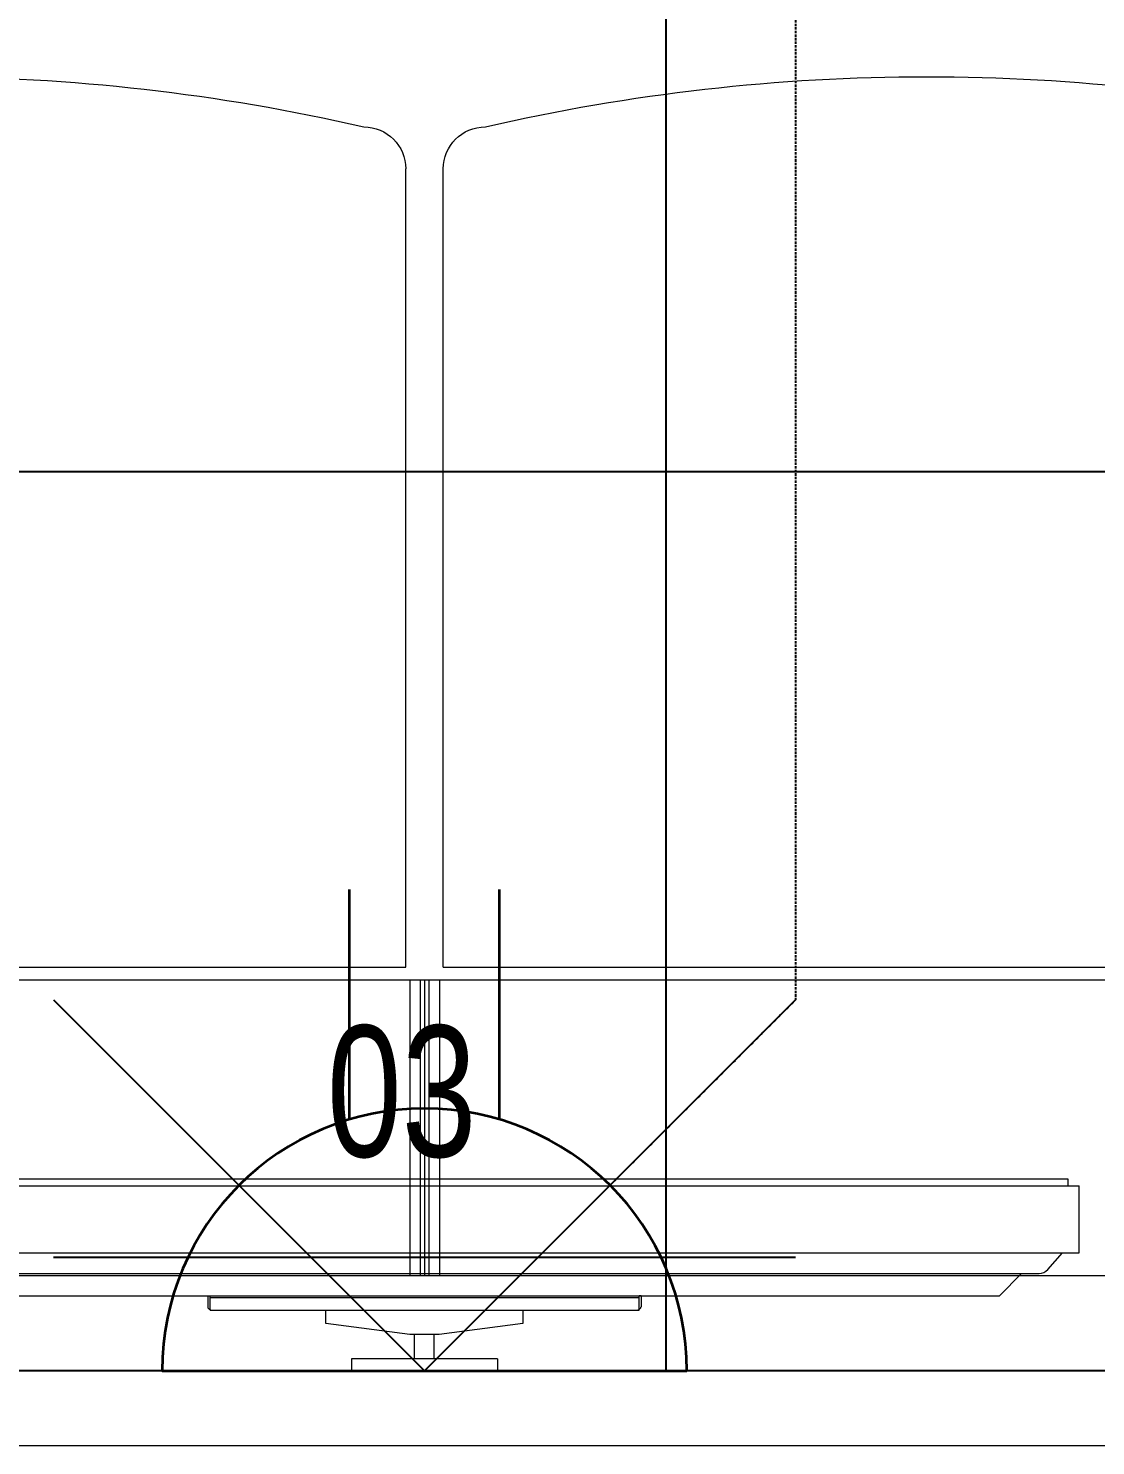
# Model space of a CAD drawing. Extents: x -12260 to 57327, y -29287 to 19916.
# Drawn here: x 10971 to 11683, y -860 to 86 of the extents above; entities that cross this region are included whole.
import ezdxf
from ezdxf.enums import TextEntityAlignment as Align

# ---------------------------------------------------------------- set-up
doc = ezdxf.new("R2010")
doc.units = 0
doc.header["$LTSCALE"] = 0.25
doc.linetypes.add('DASHDOT', pattern=[25.4, 12.7, -6.35, 0, -6.35])
doc.linetypes.add('HIDDEN', pattern=[9.525, 6.35, -3.175])
for name, color, linetype, lineweight in [('01-First Floor-FUR$0$72_EGR_EQP_TAG', 142, 'Continuous', 5), ('01-First Floor-FUR$0$Aluminum', 251, 'Continuous', 5), ('01-First Floor-FUR$0$LOADING', 253, 'Continuous', 5), ('01-First Floor-FUR$0$Walls', 251, 'Continuous', 5), ('E-LITE-CLNG-CNDT', 6, 'DASHDOT', 35), ('E-LITE-EXIT-NUMB', 6, 'Continuous', 25), ('E-POWR-FLOR-CNDT', 6, 'HIDDEN', 25), ('E-POWR-WALL @ 100', 4, 'Continuous', 35)]:
    doc.layers.add(name, color=color, linetype=linetype, lineweight=lineweight)
doc.layers.add('01-First Floor-FUR$0$FALSE CEILING', color=251, linetype='Continuous')
doc.layers.add('01-First Floor-FUR$0$TME-NON MEDICAL FURNITURE', color=242, linetype='Continuous')
doc.styles.add('01-First Floor-FUR$0$X3G_ENTITY_257CFD', font='swisscl.ttf', dxfattribs={"height": 200})
doc.styles.add('DC_SIMPLEX', font='SIMPLEX.shx', dxfattribs={"width": 0.7})

# ---------------------------------------------------------------- blocks, each defined once
blk = doc.blocks.new('01-First Floor-FUR$0$GF21008-P')
at = {"layer": '01-First Floor-FUR$0$LOADING'}
for p, q in [((-0.77088, 0), (0.79062, 0)), ((0, -0.1974), (0, 0)), ((0.00691, -0.1974), (0.00691, 0)), ((0.00987, -0.1974), (0.00987, 0)), ((0.01283, -0.1974), (0.01283, 0)), ((0.01974, -0.1974), (0.01974, 0)), ((-0.7767, -0.1974), (0.79645, -0.1974)), ((-0.61909, -0.20585), (-0.00261, -0.20585)), ((-0.00261, -0.20585), (-0.00261, -0.73852)), ((0.02235, -0.20585), (0.02235, -0.73852)), ((0.02235, -0.20585), (0.63897, -0.20585))]:
    blk.add_line(p, q, dxfattribs=at)
for centre, radius, start, end in [((-0.03068, -0.73852), 0.02807, 270, 0), ((0.05042, -0.73852), 0.02807, 180, 270), ((-0.32489, 0.50996), 1.31002, 257.02168, 282.97832), ((0.3447, 0.51055), 1.31061, 257.02456, 282.97544)]:
    blk.add_arc(centre, radius, start, end, dxfattribs=at)
blk = doc.blocks.new('01-First Floor-FUR$0$DM15862C-P')
at = {"lineweight": 0}
for p, q in [((-0.38346, 0), (-0.39826, -0.0149)), ((0.38346, 0), (-0.38346, 0)), ((0.38346, 0), (0.39826, -0.0149)), ((-0.41566, -0.01746), (-0.42555, -0.02872)), ((0.41004, -0.0149), (-0.40986, -0.0149)), ((0.41566, -0.01746), (0.42539, -0.02872)), ((-0.43669, -0.02872), (-0.43669, -0.0734)), ((0.43652, -0.02872), (-0.43669, -0.02872)), ((0.43652, -0.02872), (0.43652, -0.0734)), ((0.43652, -0.0734), (-0.43669, -0.0734)), ((-0.42913, -0.078), (-0.42913, -0.0734)), ((0.42896, -0.078), (0.42896, -0.0734)), ((0.42896, -0.078), (-0.42913, -0.078))]:
    blk.add_line(p, q, dxfattribs=at)
for points in [[(-0.40986, -0.0149), (-0.41208, -0.0149), (-0.41412, -0.01575), (-0.41566, -0.01746)], [(0.41566, -0.01746), (0.41412, -0.01575), (0.41209, -0.0149), (0.41004, -0.0149)]]:
    blk.add_open_spline(points, degree=3, dxfattribs=at)
blk = doc.blocks.new('01-First Floor-FUR$0$DM15863A-P')
at = {"color": 0, "lineweight": 0}
for p, q in [((-0.14448, 0.05), (-0.14448, 0.04272)), ((-0.14448, 0.05), (-0.14308, 0.05)), ((-0.14308, 0.05), (0.14308, 0.05)), ((-0.14308, 0.04076), (-0.14308, 0.05)), ((-0.14308, 0.04888), (0.14308, 0.04888)), ((0.14448, 0.05), (0.14308, 0.05)), ((0.14308, 0.04076), (0.14308, 0.05)), ((0.14448, 0.05), (0.14448, 0.04272)), ((-0.14308, 0.04076), (-0.14308, 0.04048)), ((-0.14308, 0.04048), (-0.14224, 0.04048)), ((-0.14224, 0.04048), (0.14308, 0.04048)), ((-0.0658, 0.03824), (-0.0658, 0.04048)), ((-0.0658, 0.03152), (-0.0658, 0.03824)), ((0.06552, 0.04048), (0.06552, 0.03824)), ((0.06552, 0.03824), (0.06552, 0.03152)), ((0.14308, 0.04048), (0.14224, 0.04048)), ((-0.0098, 0.02424), (-0.0658, 0.03152)), ((0.06552, 0.03152), (0.0098, 0.02424)), ((0.0098, 0.02424), (-0.0098, 0.02424)), ((-0.00672, 0.00784), (-0.00672, 0.02424)), ((0.00644, 0.00784), (0.00644, 0.02424)), ((0.04872, 0.00784), (-0.04872, 0.00784)), ((-0.04872, 0.00784), (-0.04872, 0)), ((0.04872, 0), (-0.04872, 0)), ((0.04872, 0.00784), (0.04872, 0))]:
    blk.add_line(p, q, dxfattribs=at)
for points in [[(-0.14448, 0.04272), (-0.14448, 0.04188), (-0.14336, 0.04076), (-0.14308, 0.04076)], [(0.14308, 0.04048), (0.14308, 0.04076), (0.1442, 0.04188), (0.1442, 0.04244), (0.14448, 0.04272)]]:
    blk.add_lwpolyline(points, dxfattribs=at)
blk = doc.blocks.new('01-First Floor-FUR$0$A$C37be4daf')
at = {"layer": '01-First Floor-FUR$0$Aluminum'}
for p, q in [((1391.01, 548.24), (241.01, 548.24)), ((1416.01, 498.24), (216.01, 498.24))]:
    blk.add_line(p, q, dxfattribs=at)
blk = doc.blocks.new('01-First Floor-FUR')
at = {"layer": '01-First Floor-FUR$0$FALSE CEILING', "linetype": 'Continuous'}
for p, q in [((11396.44, -810), (11396.44, 3760)), ((8907.86, -210), (13106, -210))]:
    blk.add_line(p, q, dxfattribs=at)
at = {"layer": '01-First Floor-FUR$0$FALSE CEILING'}
blk.add_lwpolyline([(9507.86, -810), (8396.44, 301.42), (8396.44, 3760), (13106, 3760), (13106, -810), (9507.86, -810)], dxfattribs=at)
at = {"layer": '01-First Floor-FUR$0$Walls'}
blk.add_line((13106, -810), (9507.86, -810), dxfattribs=at)
at = {"rotation": 180}
blk.add_blockref('01-First Floor-FUR$0$A$C37be4daf', (12122.94, -311.76, 0.1), dxfattribs=at)
at = {"layer": '01-First Floor-FUR$0$LOADING', "xscale": 1000, "yscale": 1000, "zscale": 1000, "rotation": 180}
blk.add_blockref('01-First Floor-FUR$0$DM15862C-P', (11235.31, -760, -0.1), dxfattribs=at)
at = {"layer": '01-First Floor-FUR$0$LOADING', "xscale": 1000, "yscale": 1000, "zscale": 1000}
blk.add_blockref('01-First Floor-FUR$0$DM15863A-P', (11235.31, -810, -0.1), dxfattribs=at)
at = {"layer": '01-First Floor-FUR$0$TME-NON MEDICAL FURNITURE', "xscale": -1000, "yscale": 1000, "zscale": 1000, "rotation": 180}
blk.add_blockref('01-First Floor-FUR$0$GF21008-P', (11225.44, -746.53, -0.1), dxfattribs=at)
at = {"layer": '01-First Floor-FUR$0$72_EGR_EQP_TAG', "insert": (11220.06, -579.7, -0.1), "char_height": 87.473, "attachment_point": 2, "style": '01-First Floor-FUR$0$X3G_ENTITY_257CFD'}
blk.add_mtext('03', dxfattribs=at)
blk = doc.blocks.new('*U22')
for p, q in [((1.6771, 0.5), (3.2113, 0.5)), ((1.6771, -0.5), (3.2113, -0.5))]:
    blk.add_line(p, q)
blk.add_lwpolyline([(0, -1.75, 1), (0, 1.75)], format="xyb", close=True)
at = {"layer": 'Defpoints'}
for p, q in [((2.4749, 2.4749), (0, 0)), ((0.7582, 2.4749), (0.7582, -2.4749)), ((2.4749, -2.4749), (0, 0))]:
    blk.add_line(p, q, dxfattribs=at)
at = {"layer": 'E-LITE-EXIT-NUMB', "style": 'DC_SIMPLEX', "width": 0.7, "flags": 8}
blk.add_attdef('TYPE', text='', height=2, rotation=360, dxfattribs=at).set_placement((-2.682, 5.2383), align=Align.RIGHT)
blk.add_attdef('CIRCUIT', (2.682, 5.2383), '', height=2, rotation=360, dxfattribs=at)

msp = doc.modelspace()

# ---------------------------------------------------------------- linework, layer by layer
at = {"layer": 'E-POWR-FLOR-CNDT'}
msp.add_lwpolyline([(12982.26, 2065.24), (12858.51, 1941.5), (11582.8, 1941.5, 0.414214), (11482.8, 1841.5), (11482.8, -562.51), (11358.7, -686.6)], format="xyb", dxfattribs=at)

# ---------------------------------------------------------------- block references
at = {"layer": 'E-LITE-CLNG-CNDT'}
msp.add_blockref('01-First Floor-FUR', (0, 0), dxfattribs=at)
at = {"layer": 'E-POWR-WALL @ 100', "xscale": 100, "yscale": 100, "zscale": 100, "rotation": 90.00000000000001}
msp.add_blockref('*U22', (11235.31, -810, -0.1), dxfattribs=at)

doc.saveas('drawing.dxf')
